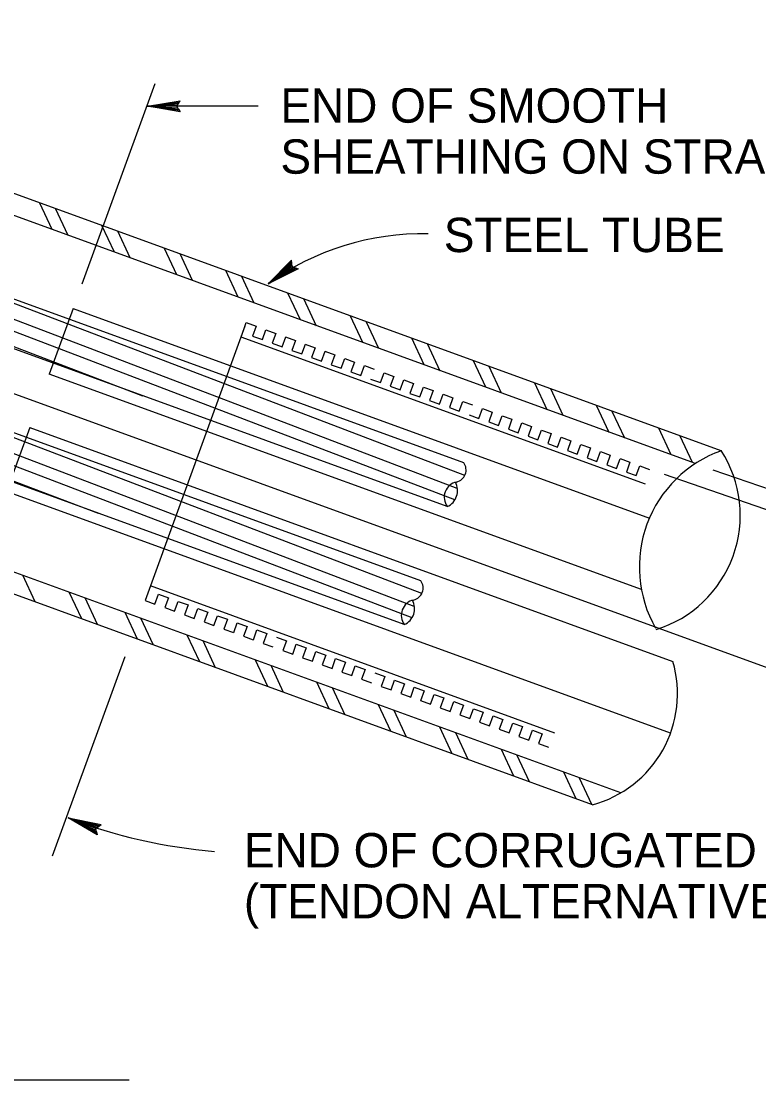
# Model space of a CAD drawing. Extents: x 0 to 2.83, y 0 to 1.83.
# Drawn here: x 2.33 to 2.5747, y 0.9192 to 1.2704 of the extents above; entities that cross this region are included whole.
import ezdxf

# ---------------------------------------------------------------- set-up
doc = ezdxf.new("R2010")
doc.units = 0
for name, color, linetype in [('201 Center and Station Line', 7, 'Continuous'), ('212 Leaders and Dim Lines', 7, 'Continuous'), ('214 Text and Titles', 7, 'Continuous'), ('221 Structural Steel', 7, 'Continuous'), ('222 Structural Steel', 7, 'Continuous'), ('225 Existing Steel', 7, 'Continuous')]:
    doc.layers.add(name, color=color, linetype=linetype)

msp = doc.modelspace()

# ---------------------------------------------------------------- linework, layer by layer
at = {"layer": '201 Center and Station Line'}
msp.add_line((2.5924391169820873, 1.0503460458449507), (1.9597570421676451, 1.2806418088761775), dxfattribs=at)
at = {"layer": '212 Leaders and Dim Lines'}
for p, q in [((2.350215759958761, 1.1832344352581645), (2.3744271942322763, 1.2497544550030042)), ((2.3718624782229023, 1.2421454068053768), (2.382799978222902, 1.2439726637498212)), ((2.3718624782229023, 1.2421454068053768), (2.382518728222902, 1.2435160665275988)), ((2.3822374782229025, 1.2430594693053767), (2.382799978222902, 1.2439726637498212)), ((2.3822374782229025, 1.2430594693053767), (2.3718624782229023, 1.2421454068053768)), ((2.3819562282229025, 1.242602004027599), (2.3718624782229023, 1.2421454068053768)), ((2.4085947617248085, 1.2421454068053768), (2.3718624782229023, 1.2421454068053768)), ((2.3816749782229025, 1.2421454068053768), (2.3718624782229023, 1.2421454068053768)), ((2.382799978222902, 1.2403198859720435), (2.3718624782229023, 1.2421454068053768)), ((2.3718624782229023, 1.2421454068053768), (2.3822374782229025, 1.2412322123609323)), ((2.382518728222902, 1.2407764831942656), (2.3718624782229023, 1.2421454068053768)), ((2.3718624782229023, 1.2421454068053768), (2.3819562282229025, 1.2416888095831544)), ((2.3816749782229025, 1.2421454068053768), (2.3822374782229025, 1.2430594693053767)), ((2.3822374782229025, 1.2412322123609323), (2.3816749782229025, 1.2421454068053768)), ((2.3822374782229025, 1.2412322123609323), (2.382799978222902, 1.2403198859720435)), ((2.411914101976138, 1.183240730205245), (2.419676809910672, 1.1911595773255113)), ((2.4197601056321485, 1.1900902821529102), (2.419676809910672, 1.1911595773255113)), ((2.411914101976138, 1.183240730205245), (2.41971845777141, 1.1906249297392106)), ((2.4197601056321485, 1.1900902821529102), (2.411914101976138, 1.183240730205245)), ((2.41980226477697, 1.1895549330617743), (2.411914101976138, 1.183240730205245)), ((2.419843912637709, 1.1890202854754737), (2.411914101976138, 1.183240730205245)), ((2.411914101976138, 1.183240730205245), (2.4203401356319136, 1.1888169499747276)), ((2.411914101976138, 1.183240730205245), (2.420836358626118, 1.1886136144739818)), ((2.4213320703362404, 1.1884109804780714), (2.411914101976138, 1.183240730205245)), ((2.421828293330445, 1.1882076449773253), (2.411914101976138, 1.183240730205245)), ((2.419843912637709, 1.1890202854754737), (2.4197601056321485, 1.1900902821529102)), ((2.420836358626118, 1.1886136144739818), (2.419843912637709, 1.1890202854754737)), ((2.420836358626118, 1.1886136144739818), (2.421828293330445, 1.1882076449773253)), ((2.559393846667596, 1.1215689295373044), (2.6223266954824758, 1.0998258916544201)), ((2.543218755832616, 1.1200949205278972), (2.6199789264438, 1.0935742512315525)), ((2.340428401408874, 0.9934899336233048), (2.3644769578674807, 1.059563096345454)), ((2.354818188409651, 1.0025217321050734), (2.3456545161346574, 1.0060306160710262)), ((2.3552160065526078, 1.0004146269728915), (2.3456545161346574, 1.0060306160710262)), ((2.3456545161346574, 1.0060306160710262), (2.3565222153042655, 1.003825873693802)), ((2.3556703570623703, 1.003174208228183), (2.3456545161346574, 1.0060306160710262)), ((2.3456545161346574, 1.0060306160710262), (2.355016942275717, 1.001467774210237)), ((2.355116629619575, 1.0009416059203096), (2.3456545161346574, 1.0060306160710262)), ((2.3456545161346574, 1.0060306160710262), (2.3549175653426837, 1.0019947531576552)), ((2.3552441175305976, 1.002847564837883), (2.3456545161346574, 1.0060306160710262)), ((2.3456545161346574, 1.0060306160710262), (2.3560962861833183, 1.0035000409609924)), ((2.354818188409651, 1.0025217321050734), (2.3556703570623703, 1.003174208228183)), ((2.355016942275717, 1.001467774210237), (2.354818188409651, 1.0025217321050734)), ((2.355016942275717, 1.001467774210237), (2.3552160065526078, 1.0004146269728915)), ((2.3556703570623703, 1.003174208228183), (2.3565222153042655, 1.003825873693802))]:
    msp.add_line(p, q, dxfattribs=at)
for centre, radius, start, end in [((2.4628078819074957, 1.1134121673076367), 0.08640720474617145, 88.56650833333333, 126.086025), ((2.4089431619027923, 1.171312914994195), 0.17698500224734356, 249.0475361111111, 265.2140944444444)]:
    msp.add_arc(centre, radius, start, end, dxfattribs=at)
msp.add_open_spline([(2.28650694653443, 1.2573242140247178), (2.323352136245503, 1.3022970191132341), (2.352069710579135, 1.3022970191132341), (2.3834964900385796, 1.302838860138397)], degree=2, dxfattribs=at)
at = {"layer": '214 Text and Titles'}
msp.add_line((2.1139858389197, 0.9191586244778138), (2.3658703232059404, 0.9191586244778138), dxfattribs=at)
at = {"layer": '221 Structural Steel'}
for p, q in [((2.4768037295623255, 1.1238593562067476), (2.1528703304870365, 1.2417625714959697)), ((2.471329648201251, 1.1093449205014054), (2.147396249125962, 1.2272481357906277)), ((2.4625514329650127, 1.0847077813933768), (2.1386193462386145, 1.202608043937332)), ((2.4570429027766965, 1.0701976108086846), (2.1331108160502983, 1.1880978733261478)), ((2.3472360436410233, 1.175047870470336), (2.3393332337022463, 1.153334890693935)), ((2.3472360874319045, 1.1750479907959177), (2.538349661349642, 1.1054896055493282)), ((2.402935291200814, 1.1655706423118397), (2.4046843069523907, 1.1703741200125581)), ((2.4046843069523907, 1.1703741200125581), (2.407947102234865, 1.1691867840495467)), ((2.404244674418558, 1.1692130307889408), (2.3715517610124976, 1.0793892118393624)), ((2.407947102234865, 1.1691867840495467), (2.4067594381978767, 1.1659243168675413)), ((2.4100222334538595, 1.1647369809045294), (2.411210881765762, 1.1679991200125581)), ((2.411202679651423, 1.1680017446838487), (2.4144648187594515, 1.16681408064686)), ((2.4144736770217445, 1.1668121121500155), (2.413286013011248, 1.163549644941518)), ((2.537036669212185, 1.1167609310466102), (2.402935291200814, 1.1655706423118397)), ((2.4067594381978767, 1.1659243168675413), (2.4100222334538595, 1.1647369809045294)), ((2.413286013011248, 1.163549644941518), (2.416548480219745, 1.1623606685821302)), ((2.416548480219745, 1.1623606685821302), (2.4177361442302416, 1.1656247761870038)), ((2.4177272859679486, 1.1656270727578253), (2.420990081250423, 1.1644397368213055)), ((2.4209986114387396, 1.164436127901593), (2.419811275449236, 1.1611736606930958)), ((2.423073742657733, 1.1599859966561072), (2.424260750546768, 1.1632487919385814)), ((2.4242538607813198, 1.1632520727578253), (2.4275166560373016, 1.1620650648952824)), ((2.419811275449236, 1.1611736606930958), (2.423073742657733, 1.1599859966561072)), ((2.427525186225618, 1.16206145597557), (2.4263375222151216, 1.1587986606930958)), ((2.4296003174711043, 1.1576116528305527), (2.4307873253601393, 1.1608737919385814)), ((2.4307791232457996, 1.1608764166098717), (2.4340415904542976, 1.1596887525728832)), ((2.4340501206426133, 1.1596867840495466), (2.4328627846796023, 1.1564239887935641)), ((2.4263375222151216, 1.1587986606930958), (2.4296003174711043, 1.1576116528305527)), ((2.4328627846796023, 1.1564239887935641), (2.4361252518616077, 1.1552353404816618)), ((2.4361252518616077, 1.1552353404816618), (2.437312587824619, 1.1584991200125583)), ((2.4373056980591707, 1.1585014166098717), (2.440568165241176, 1.15731408064686)), ((2.440576367355516, 1.1573104717271474), (2.4393877190436126, 1.1540480045186503)), ((2.442651826674979, 1.1528606685821303), (2.4438391626114977, 1.156123135764136)), ((2.4438306324496732, 1.1561267446838486), (2.4470930996316795, 1.154939408720837)), ((2.535714490738458, 1.0818603404551699), (2.3393333279069513, 1.1533351495184467)), ((2.4393877190436126, 1.1540480045186503), (2.442651826674979, 1.1528606685821303)), ((2.449176761038989, 1.1504859966561072), (2.450364097002001, 1.1537484638381128)), ((2.4503555668136845, 1.1537520727578254), (2.4536193463445812, 1.1525634244724146)), ((2.453626564210498, 1.15256145597557), (2.452439228247487, 1.1492986606930957)), ((2.445914293856984, 1.1516733326191186), (2.449176761038989, 1.1504859966561072)), ((2.452439228247487, 1.1492986606930957), (2.455703007778383, 1.1481096843072163)), ((2.455703007778383, 1.1481096843072163), (2.4568906718153722, 1.1513737919385814)), ((2.4568821416270556, 1.151376088509403), (2.460144608809061, 1.150188752572883)), ((2.4601528109234008, 1.150184815552702), (2.4589658030343657, 1.1469226764446732)), ((2.4622282702428637, 1.1457350124076848), (2.4634156062058747, 1.148997807690159)), ((2.4634074040915355, 1.1490014166098717), (2.466671183622432, 1.147813752572883)), ((2.4589658030343657, 1.1469226764446732), (2.4622282702428637, 1.1457350124076848)), ((2.4666780733878806, 1.1478104717271476), (2.4654910654988456, 1.1445480045186502)), ((2.468753204606874, 1.1433603404816617), (2.4699421809927538, 1.1466231357641359)), ((2.4699339789049066, 1.1466267446838487), (2.473196446086912, 1.145437768297969)), ((2.473204648201251, 1.1454357998011244), (2.4720176403122167, 1.1421733326191188)), ((2.4654910654988456, 1.1445480045186502), (2.468753204606874, 1.1433603404816617)), ((2.4720176403122167, 1.1421733326191188), (2.4752797794202452, 1.1409843562332393)), ((2.4752797794202452, 1.1409843562332393), (2.476467115383257, 1.1442484638381127)), ((2.476458585194941, 1.1442507604354262), (2.479721052376946, 1.1430630963984376)), ((2.4818047138107486, 1.1386096843072162), (2.4829920497737596, 1.1418724795896904)), ((2.482985160008312, 1.141876088509403), (2.4862476272168084, 1.1406884244724147)), ((2.4785422466022506, 1.1397970202702277), (2.4818047138107486, 1.1386096843072162)), ((2.4862561574051245, 1.140684815552702), (2.485068821415622, 1.1374223483706964)), ((2.488331288624119, 1.1362350124076848), (2.489518624560639, 1.1394974795896904)), ((2.4895104224727915, 1.1395014166098716), (2.492772889654797, 1.1383124402239921)), ((2.4927810917691358, 1.138310143626679), (2.4915940839065924, 1.1350476764446733)), ((2.3328561687065097, 1.1355391468656677), (2.3251416414138495, 1.1143434738392826)), ((2.3328561284920157, 1.1355390363685296), (2.546170319143264, 1.0578990107711297)), ((2.485068821415622, 1.1374223483706964), (2.488331288624119, 1.1362350124076848)), ((2.4915940839065924, 1.1350476764446733), (2.4948565511150904, 1.1338590281592624)), ((2.4948565511150904, 1.1338590281592624), (2.4960438870516106, 1.137122807690159)), ((2.496036669212185, 1.1371247761870038), (2.4992994644946593, 1.1359377682979692)), ((2.499307666582507, 1.1359341593782566), (2.4981186902231194, 1.132671692196251)), ((2.501383125901969, 1.1314843562332393), (2.502570133791004, 1.134746823415245)), ((2.5025619316766643, 1.1347504323614492), (2.5058240707846933, 1.1335630963984378)), ((2.4981186902231194, 1.132671692196251), (2.501383125901969, 1.1314843562332393)), ((2.5058329290469867, 1.1335594874787251), (2.504645265009998, 1.130296692196251)), ((2.5079080602924724, 1.1291096843072161), (2.509095396255484, 1.1323721515157135)), ((2.5090868660671677, 1.132375760435426), (2.5123506455980644, 1.1311871121500154)), ((2.5123578634374892, 1.131184815552702), (2.511170527474478, 1.1279223483706964)), ((2.504645265009998, 1.130296692196251), (2.5079080602924724, 1.1291096843072161)), ((2.511170527474478, 1.1279223483706964), (2.514434307005374, 1.126733371984817)), ((2.514434307005374, 1.126733371984817), (2.5156219710423633, 1.1299974795896905)), ((2.51561311278007, 1.1299994480600435), (2.5188759080625442, 1.1288124402239923)), ((2.5188844382508604, 1.128808503203811), (2.5176967741873804, 1.1255460359953138)), ((2.5209595694698548, 1.1243587000587938), (2.5221465773588894, 1.127621495341268)), ((2.52213837524455, 1.1276247761870037), (2.5254024828494237, 1.1264374402239923)), ((2.5176967741873804, 1.1255460359953138), (2.5209595694698548, 1.1243587000587938)), ((2.525409372614872, 1.1264338313042797), (2.524222036678352, 1.123171364122274)), ((2.5274845038603573, 1.1219843562332392), (2.5286731521457684, 1.1252468233887531)), ((2.528664950057921, 1.125250104234489), (2.5319274172399258, 1.12406145597557)), ((2.5319359474282424, 1.1240591593782565), (2.5307486114652313, 1.1207966921697592)), ((2.524222036678352, 1.123171364122274), (2.5274845038603573, 1.1219843562332392)), ((2.5307486114652313, 1.1207966921697592), (2.5340110786737284, 1.1196080438843483)), ((2.5340110786737284, 1.1196080438843483), (2.535198414610248, 1.1228721515157134)), ((2.5351898844484237, 1.1228741200125583), (2.538452351630429, 1.1216867840230549)), ((2.5453850943988146, 1.0341838312512963), (2.325141725074833, 1.1143437037082988)), ((2.3728732833382704, 1.0830119152685407), (2.37112459566067, 1.0782067971449543)), ((2.506973677074728, 1.0342025320243047), (2.3728732833382704, 1.0830119152685407)), ((2.3743867347686987, 1.0770194612084345), (2.375574398805687, 1.0802835688133081)), ((2.375574398805687, 1.0802835688133081), (2.378836866014184, 1.0790945924274284)), ((2.378836866014184, 1.0790945924274284), (2.3776495300511726, 1.075832125245423)), ((2.37112459566067, 1.0782067971449543), (2.3743867347686987, 1.0770194612084345)), ((2.377640999862857, 1.0758357341651357), (2.38090510746773, 1.0746480701281471)), ((2.380913309582069, 1.0746444612084345), (2.382100645545081, 1.077907256464417)), ((2.382100645545081, 1.077907256464417), (2.3853634408010636, 1.0767199205014055)), ((2.3853634408010636, 1.0767199205014055), (2.384175776764075, 1.0734574533194)), ((2.3874385720465487, 1.0722701173563882), (2.388625579909092, 1.0755325845648858)), ((2.388625579909092, 1.0755325845648858), (2.391888375191567, 1.074345248601874)), ((2.384167574676227, 1.0734594218162448), (2.387429713784256, 1.0722724139537017)), ((2.391888375191567, 1.074345248601874), (2.390701039228555, 1.0710814690709776)), ((2.393963506437052, 1.069893805033989), (2.395152154722463, 1.0731575845648857)), ((2.395152154722463, 1.0731575845648857), (2.3984146219044686, 1.0719692643534517)), ((2.3984146219044686, 1.0719692643534517), (2.3972276140419253, 1.0687064690709775)), ((2.3906925090667306, 1.0710850779906902), (2.3939566166716038, 1.0698974139537016)), ((2.397219083853609, 1.068710406064667), (2.400481551062107, 1.0675227420276785)), ((2.4004900812239316, 1.067519133107966), (2.4016774171869426, 1.0707816003164634)), ((2.4016774171869426, 1.0707816003164634), (2.40493988439544, 1.0695945924274286)), ((2.40493988439544, 1.0695945924274286), (2.4037525484324287, 1.066332125245423)), ((2.407015015614434, 1.0651444612084346), (2.4082023515774456, 1.0684069283904403)), ((2.4082023515774456, 1.0684069283904403), (2.4114664592088113, 1.0672199205014055)), ((2.403744018244112, 1.0663340937422678), (2.4070064854261184, 1.0651467577792562)), ((2.4114664592088113, 1.0672199205014055), (2.4102787951453304, 1.063955812896532)), ((2.414728926364325, 1.0660322564644171), (2.4179910654723535, 1.0648436081790063)), ((2.4179910654723535, 1.0648436081790063), (2.41680405760981, 1.0615811409970006)), ((2.4102705930309916, 1.0639594218162447), (2.4135330602394887, 1.0627720858797247)), ((2.416795855521963, 1.0615847499167133), (2.4200579946564837, 1.0603974139537018)), ((2.420066524818308, 1.0603938050339892), (2.42125386078132, 1.0636562722159948)), ((2.42125386078132, 1.0636562722159948), (2.424517640312217, 1.062468936252983)), ((2.424517640312217, 1.062468936252983), (2.4233293201007826, 1.0592064690709775)), ((2.4265930996051868, 1.0580188050074972), (2.4277804355946913, 1.0612816003164633)), ((2.4277804355946913, 1.0612816003164633), (2.4310429027502045, 1.0600942643534519)), ((2.423322102261358, 1.0592084375678223), (2.4265845694168715, 1.0580214296787875)), ((2.4310429027502045, 1.0600942643534519), (2.4298555668136848, 1.0568301567220866)), ((2.4331180340221827, 1.0556431488595435), (2.4343053699851933, 1.0589069283904402)), ((2.4343053699851933, 1.0589069283904402), (2.4375678371671996, 1.0577182801050293)), ((2.4375678371671996, 1.0577182801050293), (2.4363805012041877, 1.0544554848225551)), ((2.4298470366253686, 1.0568337656682907), (2.433109831907843, 1.0556467577792563)), ((2.43637229911634, 1.0544590937422678), (2.4396360786472364, 1.053272085853233)), ((2.4396442807350844, 1.0532681488330518), (2.4408319447720728, 1.0565309441420179)), ((2.4408319447720728, 1.0565309441420179), (2.44409441198057, 1.0553432801050293)), ((2.44409441198057, 1.0553432801050293), (2.442907076017559, 1.0520811409970006)), ((2.4473572072365526, 1.054156272189503), (2.4506193463445816, 1.0529686081525145)), ((2.4428985458292427, 1.0520831094938452), (2.4461613411117162, 1.0508961016048108)), ((2.4506193463445816, 1.0529686081525145), (2.4494320103815697, 1.0497048286216177)), ((2.452694805664044, 1.0485174926586063), (2.4538837820499237, 1.0517812722159947)), ((2.4538837820499237, 1.0517812722159947), (2.4571459211579527, 1.0505926239305838)), ((2.4571459211579527, 1.0505926239305838), (2.455958585194941, 1.0473301567220865)), ((2.449423480219745, 1.0497084375413306), (2.4526879158985957, 1.0485211016048108)), ((2.4559500550066247, 1.0473337656682908), (2.459212850289099, 1.0461464297052792)), ((2.4592213804774152, 1.0461428207855668), (2.4604083883399577, 1.0494056160150576)), ((2.4604083883399577, 1.0494056160150576), (2.463671183622432, 1.048217952004561)), ((2.463671183622432, 1.048217952004561), (2.462483519585444, 1.0449554847960634)), ((2.4657463148679177, 1.043768148833052), (2.4669336508044375, 1.0470309441420178)), ((2.4669336508044375, 1.0470309441420178), (2.4701974303353342, 1.0458432801050292)), ((2.4624753174711045, 1.044957781366885), (2.465737784679602, 1.0437701173563882)), ((2.4701974303353342, 1.0458432801050292), (2.469010422472792, 1.0425808128965321)), ((2.4722725615808203, 1.0413921645846296), (2.4734602256178086, 1.044655944115526)), ((2.4734602256178086, 1.044655944115526), (2.476722692799814, 1.0434672958301152)), ((2.476722692799814, 1.0434672958301152), (2.4755350287628257, 1.040204500547641)), ((2.469001564210498, 1.0425831094938454), (2.4722643594664806, 1.0413954454303653)), ((2.4755268266749786, 1.0402084375413305), (2.478789293856984, 1.0390211016048108)), ((2.4787978240453, 1.0390174926586062), (2.479984831907843, 1.0422799598935955)), ((2.479984831907843, 1.0422799598935955), (2.483249267613185, 1.0410922958036235)), ((2.483249267613185, 1.0410922958036235), (2.4820602912537972, 1.0378298286216179)), ((2.4853243988321787, 1.036642820759075), (2.486511406721214, 1.0399052879410806)), ((2.486511406721214, 1.0399052879410806), (2.4897742020301794, 1.0387179519780692)), ((2.482053401461857, 1.037832125245423), (2.485315540596378, 1.0366447892559199)), ((2.4897742020301794, 1.0387179519780692), (2.4885868660406767, 1.0354551566955947)), ((2.491849333222682, 1.0342668365106527), (2.493036669212185, 1.0375306160150575)), ((2.493036669212185, 1.0375306160150575), (2.4962991363941907, 1.0363419677296466)), ((2.4962991363941907, 1.0363419677296466), (2.495111800431179, 1.0330791724471724)), ((2.4885783358523605, 1.035457453292908), (2.491840803034366, 1.0342701173298965)), ((2.4951032702428635, 1.033082781366885), (2.498367377874228, 1.0318954454303653)), ((2.498375908062544, 1.0318918365106526), (2.4995629159250874, 1.0351543036926583)), ((2.4995629159250874, 1.0351543036926583), (2.5028257112075614, 1.0339669677296466)), ((2.5028257112075614, 1.0339669677296466), (2.501638047170573, 1.0307045005476412)), ((2.5016298450562338, 1.0307067971184625), (2.504892312264731, 1.0295194611819427))]:
    msp.add_line(p, q, dxfattribs=at)
for centre, radius, start, end in [((2.4734973403986174, 1.1214776353299776), 0.004075372682899007, 282.83899722222225, 35.75329722222227), ((2.4755307272241356, 1.1124221372926437), 0.00520565080183887, 102.51218055555556, 216.19434166666667), ((2.468906432803725, 1.114668100138197), 0.0058459260167678705, 294.4889194444445, 28.098188888888913), ((2.4592464064892487, 1.0823235162079188), 0.004075372682899007, 282.83899722222225, 35.79284444444448), ((2.4612797933148456, 1.073268018170701), 0.00520565080183887, 102.51218055555556, 216.19434166666667), ((2.4546554988939686, 1.0755139810162933), 0.0058459260167678705, 294.4889194444445, 28.098188888888913)]:
    msp.add_arc(centre, radius, start, end, dxfattribs=at)
at = {"layer": '222 Structural Steel'}
for p, q in [((2.474605238739708, 1.1153321252454231), (2.1517174433512665, 1.2385959048293032)), ((2.473892640312217, 1.1116169021466413), (2.1504441493836315, 1.2350955767288345)), ((2.370385094345831, 1.14598304391084), (2.148875579829617, 1.2305460360482972)), ((2.477138047144082, 1.1196474139801935), (2.247123283285287, 1.2074581095468289)), ((2.4603545825652624, 1.0761772695863163), (2.1374667872033126, 1.1994426895930643)), ((2.4596416560637944, 1.0724623745880035), (2.136193165135209, 1.1959407210962196)), ((2.355636734768699, 1.107018805033989), (2.1346242674807256, 1.1913915084631677)), ((2.4628870628956587, 1.0804928863950638), (2.236574070678726, 1.1668905242147452))]:
    msp.add_line(p, q, dxfattribs=at)
at = {"layer": '225 Existing Steel'}
for p, q in [((2.562219083933085, 1.1278754323614493), (2.3077176785981104, 1.22050658035757)), ((2.5533516298464867, 1.123712046487535), (2.305341459155828, 1.2139800911655731)), ((2.340320133711529, 1.2012491200125581), (2.336222364672854, 1.2100368497120273)), ((2.345560291174322, 1.1993426239835674), (2.341409700635866, 1.2082425583740704)), ((2.36096252218863, 1.1937369809045295), (2.356811931623681, 1.2026365872210556)), ((2.3662036638998454, 1.1918291725266477), (2.3620534014353654, 1.2007304192660415)), ((2.381605566787193, 1.186223201373633), (2.3775077977750088, 1.1950112591470787)), ((2.3868470366253685, 1.184315721069728), (2.3826967741343967, 1.1932166397351451)), ((2.402012719017121, 1.1787960360218055), (2.397860816129773, 1.1876972827347076)), ((2.4072525484324285, 1.1768882276174317), (2.403154779393753, 1.1856759573169007)), ((2.4226547794202453, 1.171282256490909), (2.4185041888552967, 1.1801835032303027)), ((2.4279484145837564, 1.1692612591205869), (2.423745658693473, 1.1782756948259292)), ((2.4432981521192767, 1.1637688050604809), (2.4392003831070928, 1.1725565347069662)), ((2.4485921153832573, 1.1617474795896905), (2.444387719043613, 1.1707622433690095)), ((2.463702351603938, 1.1563416397086534), (2.4595517610389894, 1.1652428864215556)), ((2.4689963148679177, 1.154321626586754), (2.4647932308771647, 1.163334749943205)), ((2.484109503860357, 1.1489141462563572), (2.480011406721214, 1.1577015478288657)), ((2.48935097364555, 1.1470076502008746), (2.4852532046068743, 1.155795051773383)), ((2.504515015667417, 1.1414882932534207), (2.500418558977633, 1.1502756948259292)), ((2.5097561574051244, 1.1395801567485784), (2.5056583883664496, 1.1483678864215556)), ((2.5249733490007507, 1.1339469546607308), (2.520822758462294, 1.142848201373633)), ((2.530214490738458, 1.132039146256357), (2.5260642282739783, 1.1409403929692594)), ((2.545564228273978, 1.1265470202702277), (2.541466131161326, 1.135334749943205)), ((2.552661997286162, 1.1239653273597623), (2.548564228273978, 1.1327533851067164)), ((2.528895265009998, 1.01437215146273), (2.2673391625320227, 1.1095693299629488)), ((2.519466131161326, 1.0104131619549512), (2.2649648187064684, 1.103044067498469)), ((2.334680698006187, 1.0776959703858167), (2.3305304355417076, 1.0865972170987188)), ((2.3500829289940035, 1.072090655433739), (2.345948414530773, 1.0809584375678223)), ((2.3553243987791954, 1.070183831277788), (2.35118988439544, 1.0790503010894716)), ((2.368614753149954, 1.0653186737885032), (2.3644648187594517, 1.074218936252983)), ((2.3738572072100608, 1.0634105373101528), (2.369706616671604, 1.0723111278751012)), ((2.3892587820234312, 1.0578048942576066), (2.385106222961638, 1.0667061409970007)), ((2.394498611412248, 1.0558977420276785), (2.3903486770217444, 1.064798332592627)), ((2.411775514326087, 1.0496375714429862), (2.4076777452874114, 1.0584249730154949)), ((2.417069477563575, 1.0476159178717273), (2.4128821416005635, 1.056596889024742)), ((2.4321810261331476, 1.0422100779641985), (2.4280307636686675, 1.0511109966031238)), ((2.4374736770482364, 1.0401900648422988), (2.4332705930574834, 1.049203188225242)), ((2.4525865379402076, 1.034782584538394), (2.4484887689280246, 1.0435699861109025)), ((2.457828007778383, 1.0328744480335517), (2.453730238739708, 1.0416621777330206)), ((2.472993362096159, 1.0273550910860978), (2.4688955930574834, 1.0361424926586063)), ((2.4782338476859116, 1.0254485950306151), (2.474136078647237, 1.0342363246771005)), ((2.493413965783007, 1.019895773504342), (2.4892997925686355, 1.0287169677296466)), ((2.498655435621182, 1.0179879650999684), (2.49454126238032, 1.0268088312512962)), ((2.5140412623803203, 1.0124154585522647), (2.5099434933681364, 1.0212028601247731)), ((2.519282732192004, 1.010507322073914), (2.51518496317982, 1.0192950517203996))]:
    msp.add_line(p, q, dxfattribs=at)
for centre, radius, start, end in [((2.5759649821256865, 1.0893325207861078), 0.040938670614678964, 109.60128888888889, 209.75183055555556), ((2.528883589871646, 1.1064255979195419), 0.0396253483157447, 287.1793944444444, 32.820608333333325), ((2.50955148981931, 1.0472400957136134), 0.038138578007838854, 285.06818055555556, 16.22908634339089)]:
    msp.add_arc(centre, radius, start, end, dxfattribs=at)

# ---------------------------------------------------------------- texts
at = {"layer": '214 Text and Titles'}
for s, p in [('END OF SMOOTH', (2.415997958575764, 1.2367174666211254)), ('SHEATHING ON STRAND', (2.415997958575764, 1.2197926784266808)), ('STEEL TUBE', (2.470187194686875, 1.1937794075933477)), ('END OF CORRUGATED SHEATHING ', (2.403880771075764, 0.9896483312044587)), ('(TENDON ALTERNATIVE ONLY)', (2.403880771075764, 0.9727235430100143))]:
    msp.add_text(s, height=0.011391802083333333, dxfattribs=at).set_placement(p)

doc.saveas('drawing.dxf')
